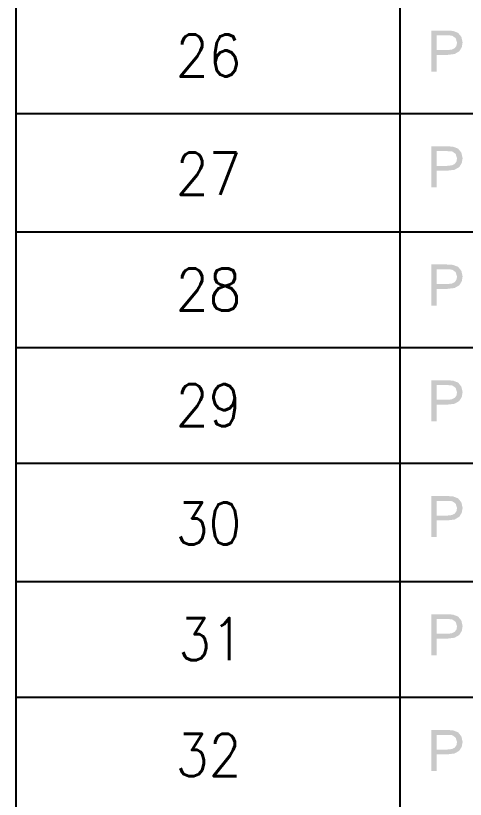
# Model space of a CAD drawing. Header units: millimetres. Extents: x 0 to 420, y 0 to 297.
# Drawn here: x 28.91 to 36.65, y 173.12 to 186.59 of the extents above; entities that cross this region are included whole.
import ezdxf

# ---------------------------------------------------------------- set-up
doc = ezdxf.new("R2010")
doc.units = ezdxf.units.MM
doc.layers.get('0').update_dxf_attribs({"linetype": 'CONTINUOUS'})
doc.styles.get("Standard").update_dxf_attribs({"font": 'STANDARD'})

msp = doc.modelspace()

# ---------------------------------------------------------------- hatches: boundary and pattern name
at = {"true_color": 0x0000fb}
h = msp.add_hatch(color=0, dxfattribs=at)
h.paths.add_polyline_path([(36.059401, 185.631667), (36.059401, 186.338876), (36.326189, 186.338876), (36.433676, 186.332261), (36.521319, 186.298637), (36.577543, 186.230286), (36.599041, 186.134375), (36.58464, 186.050797), (36.541714, 185.981688), (36.46103, 185.934835), (36.334457, 185.919401), (36.153108, 185.919401), (36.153108, 185.631667)], flags=0)
h.paths.add_polyline_path([(36.153108, 186.002635), (36.336111, 186.002635), (36.41335, 186.010972), (36.464544, 186.036259), (36.49307, 186.076704), (36.502578, 186.131619), (36.479978, 186.207135), (36.421549, 186.249028), (36.38765, 186.253506), (36.333906, 186.255091), (36.153108, 186.255091)], flags=0)
h = msp.add_hatch(color=0, dxfattribs=at)
h.paths.add_polyline_path([(36.059401, 183.642), (36.059401, 184.349209), (36.326189, 184.349209), (36.433676, 184.342595), (36.521319, 184.30897), (36.577543, 184.24062), (36.599041, 184.144708), (36.58464, 184.06113), (36.541714, 183.992022), (36.46103, 183.945168), (36.334457, 183.929734), (36.153108, 183.929734), (36.153108, 183.642)], flags=0)
h.paths.add_polyline_path([(36.153108, 184.012968), (36.336111, 184.012968), (36.41335, 184.021305), (36.464544, 184.046592), (36.49307, 184.087037), (36.502578, 184.141952), (36.479978, 184.217469), (36.421549, 184.259361), (36.38765, 184.26384), (36.333906, 184.265424), (36.153108, 184.265424)], flags=0)
h = msp.add_hatch(color=0, dxfattribs=at)
h.paths.add_polyline_path([(36.059401, 181.61), (36.059401, 182.317209), (36.326189, 182.317209), (36.433676, 182.310595), (36.521319, 182.27697), (36.577543, 182.20862), (36.599041, 182.112708), (36.58464, 182.02913), (36.541714, 181.960022), (36.46103, 181.913168), (36.334457, 181.897734), (36.153108, 181.897734), (36.153108, 181.61)], flags=0)
h.paths.add_polyline_path([(36.153108, 181.980968), (36.336111, 181.980968), (36.41335, 181.989305), (36.464544, 182.014592), (36.49307, 182.055037), (36.502578, 182.109952), (36.479978, 182.185469), (36.421549, 182.227361), (36.38765, 182.23184), (36.333906, 182.233424), (36.153108, 182.233424)], flags=0)
h = msp.add_hatch(color=0, dxfattribs=at)
h.paths.add_polyline_path([(36.059401, 179.620333), (36.059401, 180.327543), (36.326189, 180.327543), (36.433676, 180.320928), (36.521319, 180.287304), (36.577543, 180.218953), (36.599041, 180.123042), (36.58464, 180.039464), (36.541714, 179.970355), (36.46103, 179.923502), (36.334457, 179.908068), (36.153108, 179.908068), (36.153108, 179.620333)], flags=0)
h.paths.add_polyline_path([(36.153108, 179.991301), (36.336111, 179.991301), (36.41335, 179.999638), (36.464544, 180.024925), (36.49307, 180.065371), (36.502578, 180.120286), (36.479978, 180.195802), (36.421549, 180.237694), (36.38765, 180.242173), (36.333906, 180.243758), (36.153108, 180.243758)], flags=0)
h = msp.add_hatch(color=0, dxfattribs=at)
h.paths.add_polyline_path([(36.059401, 177.630667), (36.059401, 178.337876), (36.326189, 178.337876), (36.433676, 178.331261), (36.521319, 178.297637), (36.577543, 178.229286), (36.599041, 178.133375), (36.58464, 178.049797), (36.541714, 177.980688), (36.46103, 177.933835), (36.334457, 177.918401), (36.153108, 177.918401), (36.153108, 177.630667)], flags=0)
h.paths.add_polyline_path([(36.153108, 178.001635), (36.336111, 178.001635), (36.41335, 178.009972), (36.464544, 178.035259), (36.49307, 178.075704), (36.502578, 178.130619), (36.479978, 178.206135), (36.421549, 178.248028), (36.38765, 178.252506), (36.333906, 178.254091), (36.153108, 178.254091)], flags=0)
h = msp.add_hatch(color=0, dxfattribs=at)
h.paths.add_polyline_path([(36.059401, 175.598667), (36.059401, 176.305876), (36.326189, 176.305876), (36.433676, 176.299261), (36.521319, 176.265637), (36.577543, 176.197286), (36.599041, 176.101375), (36.58464, 176.017797), (36.541714, 175.948688), (36.46103, 175.901835), (36.334457, 175.886401), (36.153108, 175.886401), (36.153108, 175.598667)], flags=0)
h.paths.add_polyline_path([(36.153108, 175.969635), (36.336111, 175.969635), (36.41335, 175.977972), (36.464544, 176.003259), (36.49307, 176.043704), (36.502578, 176.098619), (36.479978, 176.174135), (36.421549, 176.216028), (36.38765, 176.220506), (36.333906, 176.222091), (36.153108, 176.222091)], flags=0)
h = msp.add_hatch(color=0, dxfattribs=at)
h.paths.add_polyline_path([(36.059401, 173.609), (36.059401, 174.316209), (36.326189, 174.316209), (36.433676, 174.309595), (36.521319, 174.27597), (36.577543, 174.20762), (36.599041, 174.111708), (36.58464, 174.02813), (36.541714, 173.959022), (36.46103, 173.912168), (36.334457, 173.896734), (36.153108, 173.896734), (36.153108, 173.609)], flags=0)
h.paths.add_polyline_path([(36.153108, 173.979968), (36.336111, 173.979968), (36.41335, 173.988305), (36.464544, 174.013592), (36.49307, 174.054037), (36.502578, 174.108952), (36.479978, 174.184469), (36.421549, 174.226361), (36.38765, 174.23084), (36.333906, 174.232424), (36.153108, 174.232424)], flags=0)

# ---------------------------------------------------------------- linework, layer by layer
at = {"color": 0, "true_color": 0x000007}
for points in [[(28.913667, 241.3), (28.913667, 34.586333)], [(35.517667, 241.3), (35.517667, 34.586333)], [(28.913667, 184.912), (77.681667, 184.912)], [(28.913667, 182.88), (77.681667, 182.88)], [(28.913667, 180.890333), (77.681667, 180.890333)], [(28.913667, 178.900667), (77.681667, 178.900667)], [(28.913667, 176.868667), (77.681667, 176.868667)], [(28.913667, 174.879), (77.681667, 174.879)]]:
    msp.add_lwpolyline(points, dxfattribs=at)

# ---------------------------------------------------------------- texts
at = {"color": 0, "true_color": 0x0000fb, "char_height": 0.724708, "attachment_point": 1}
for s, insert, width in [('26', (31.665332, 186.271712), 0.88575423), ('27', (31.665332, 184.239708), 0.88575423), ('28', (31.665332, 182.250045), 0.88575423), ('29', (31.665332, 180.260373), 0.88575423), ('30', (31.665332, 178.228378), 0.88575423), ('31', (31.707666, 176.238706), 0.72470802), ('32', (31.665332, 174.249043), 0.88575423)]:
    msp.add_mtext(s, dxfattribs=dict(at, insert=insert, width=width))

doc.saveas('drawing.dxf')
